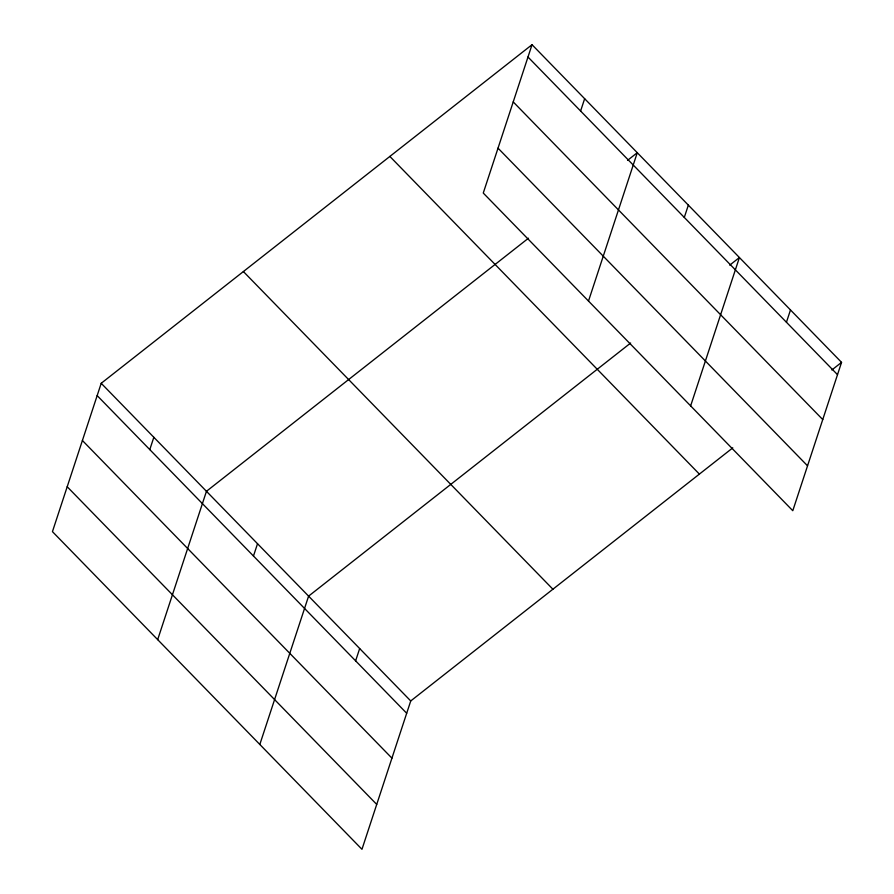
<?xml version="1.0" encoding="UTF-8"?>
<svg xmlns="http://www.w3.org/2000/svg" width="894" height="894" viewBox="0 0 894 894"><rect width="100%" height="100%" fill="white"/><g stroke="black" fill="none" stroke-linecap="round" stroke-linejoin="round"><path stroke-width="1.34" d="M532.031 44.7L483.263 193.048L792.788 510.709L841.556 362.361L532.031 44.7L101.212 383.291L52.444 531.639L361.969 849.3L410.737 700.952L732.778 447.86M149.79 449.604L153.835 437.289M157.679 639.646L206.458 491.298L528.488 238.195M253.471 556.023L257.528 543.708M259.819 744.467L308.598 596.13L630.639 343.028M355.622 660.856L359.667 648.541M580.608 111.012L584.654 98.698M588.498 301.054L637.277 152.706L627.577 160.328M684.301 217.432L688.346 205.117M690.637 405.876L739.416 257.539L729.727 265.149M786.441 322.265L790.486 309.95M831.867 369.982L841.556 362.361M527.985 57.015L837.51 374.675M513.223 101.905L822.748 419.565M498.025 148.158L807.539 465.819M389.862 156.439L699.387 474.099M243.392 271.553L552.905 589.224M101.212 383.291L410.737 700.952M97.167 395.606L406.692 713.267M82.404 440.496L391.93 758.157M67.206 486.749L376.72 804.41"/></g></svg>
